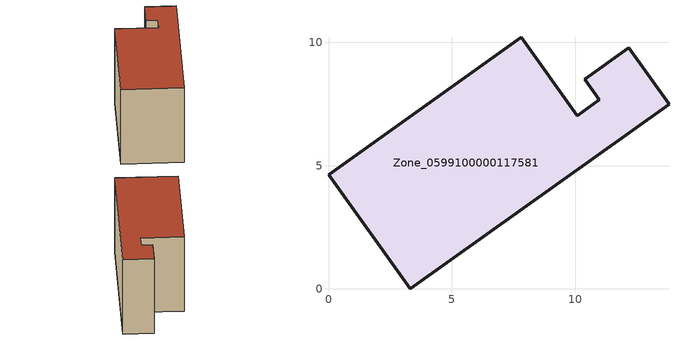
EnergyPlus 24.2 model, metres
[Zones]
Zone_0599100000117581
 floor ground (C_G): 3.31,0 0,4.63 7.82,10.22 10.09,7.03 10.98,7.67 10.39,8.51 12.18,9.79 13.81,7.5 z0
 wall outside (C_F): 13.81,7.5 12.18,9.79 10.39,8.51 10.98,7.67 10.09,7.03 7.82,10.22 0,4.63 3.31,0 13.81,7.5 z0:8.05
 roof outside (C_R): 3.31,0 13.81,7.5 12.18,9.79 10.39,8.51 10.98,7.67 10.09,7.03 7.82,10.22 0,4.63 z8.05
[BUILDING]
Pand.0599100000117581: North Axis=0; Terrain=City; Loads Convergence Tolerance Value=0.04; Temperature Convergence Tolerance Value=0.4; Solar Distribution=FullExterior; Maximum Number of Warmup Days=25; Minimum Number of Warmup Days=1
[Site:Location]
Rotterdam.The.Hague.AP_ZH_NLD Design_Conditions: Latitude=51.96; Longitude=4.45; Time Zone=1; Elevation=-4.5
[SITE:GROUNDTEMPERATURE:BUILDINGSURFACE]
18, 18, 18, 18, 18, 18, 18, 18, 18, 18, 18, 18
[MATERIAL] Thermal Absorptance=0.9; Solar Absorptance=0.7; Visible Absorptance=0.7
Name | Roughness | Thickness | Conductivity | Density | Specific Heat
G.TI.1975-1991 | MediumSmooth | 0.15 | 0.288461 | 540 | 1210
F.TI.1975-1991 | Rough | 0.3 | 0.230769 | 1920 | 840
R.TI.1975-1991 | MediumRough | 0.2 | 0.153846 | 1500 | 1000
[CONSTRUCTION]
C_G: G.TI.1975-1991
C_F: F.TI.1975-1991
C_R: R.TI.1975-1991
[ZONE]
Zone_0599100000117581: Type=1; Multiplier=1; Ceiling Height=Autocalculate; Volume=Autocalculate; Floor Area=autocalculate; Part of Total Floor Area=Yes
[ZONEINFILTRATION:DESIGNFLOWRATE]
Infil_Zone_0599100000117581: Zone or ZoneList or Space or SpaceList=Zone_0599100000117581; Schedule=AlwaysOn; Design Flow Rate Calculation Method=Flow/Area; Flow Rate per Floor Area=0.003; Constant Term Coefficient=1; Temperature Term Coefficient=0; Velocity Term Coefficient=0; Velocity Squared Term Coefficient=0
[HVACTEMPLATE:ZONE:IDEALLOADSAIRSYSTEM]
Zone_0599100000117581: Maximum Heating Supply Air Temperature=50; Minimum Cooling Supply Air Temperature=13; Maximum Heating Supply Air Humidity Ratio=0.0156; Minimum Cooling Supply Air Humidity Ratio=0.0077; Heating Limit=NoLimit; Cooling Limit=NoLimit; Dehumidification Control Type=ConstantSensibleHeatRatio; Cooling Sensible Heat Ratio=0.7; Dehumidification Setpoint=60; Humidification Control Type=None; Humidification Setpoint=30; Outdoor Air Method=None; Outdoor Air Flow Rate per Person=0.00944; Outdoor Air Flow Rate per Zone Floor Area=0; Outdoor Air Flow Rate per Zone=0; Demand Controlled Ventilation Type=None; Outdoor Air Economizer Type=NoEconomizer; Heat Recovery Type=None; Sensible Heat Recovery Effectiveness=0.7; Latent Heat Recovery Effectiveness=0.65
[ZONECONTROL:THERMOSTAT]
ThermostatControl_Zone_0599100000117581: Zone or ZoneList=Zone_0599100000117581; Control Type Schedule=DualSetpointControlType; Control 1=Thermostat_Zone_0599100000117581; Temperature Difference Between Cutout And Setpoint=0
[THERMOSTATSETPOINT:DUALSETPOINT]
Thermostat_Zone_0599100000117581: Heating Setpoint Temperature Schedule=HeatingSetpoint_Zone_0599100000117581; Cooling Setpoint Temperature Schedule=CoolingSetpoint_Zone_0599100000117581
[SCHEDULE:COMPACT]
HeatingSetpoint_Zone_0599100000117581: Through: 12/31, For: AllDays, Until: 24:00, 21
CoolingSetpoint_Zone_0599100000117581: Through: 12/31, For: AllDays, Until: 24:00, 24
DualSetpointControlType: Through: 12/31, For: AllDays, Until: 24:00, 4
AlwaysOn: Through: 12/31, For: AllDays, Until: 24:00, 1
